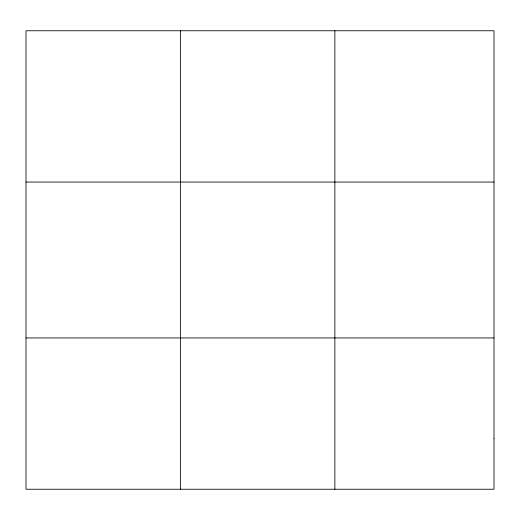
<?xml version="1.0" encoding="UTF-8"?>
<svg xmlns="http://www.w3.org/2000/svg" width="520" height="520" viewBox="0 0 520 520"><rect width="100%" height="100%" fill="white"/><g stroke="black" fill="none" stroke-linecap="round" stroke-linejoin="round"><path stroke-width="0.78" d="M180.44 30.758L180.44 489.242M334.88 30.758L334.88 489.242M26 182.058L494 182.058M26 337.942L494 337.942M494 438.809L494 489.242L26 489.242L26 30.758L494 30.758L494 438.809"/></g></svg>
